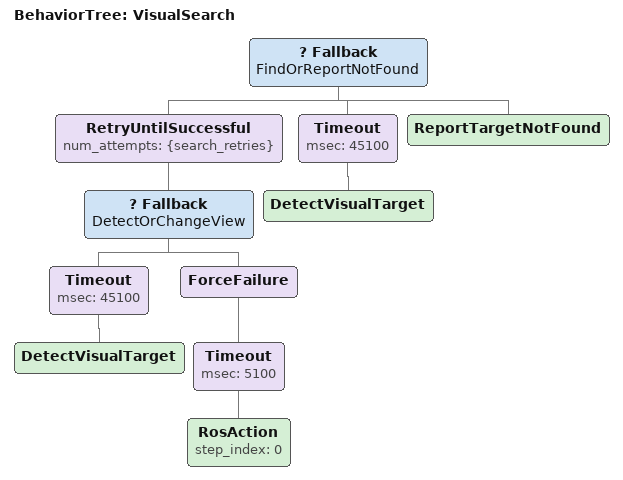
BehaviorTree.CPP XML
<root BTCPP_format="4" main_tree_to_execute="VisualSearch">
  <BehaviorTree ID="VisualSearch">
    <Fallback name="FindOrReportNotFound">
      <RetryUntilSuccessful num_attempts="{search_retries}">
        <Fallback name="DetectOrChangeView">
          <Timeout msec="45100">
            <DetectVisualTarget/>
          </Timeout>
          <ForceFailure>
            <Timeout msec="5100">
              <RosAction step_index="0"/>
            </Timeout>
          </ForceFailure>
        </Fallback>
      </RetryUntilSuccessful>
      <Timeout msec="45100">
        <DetectVisualTarget/>
      </Timeout>
      <ReportTargetNotFound/>
    </Fallback>
  </BehaviorTree>
</root>
